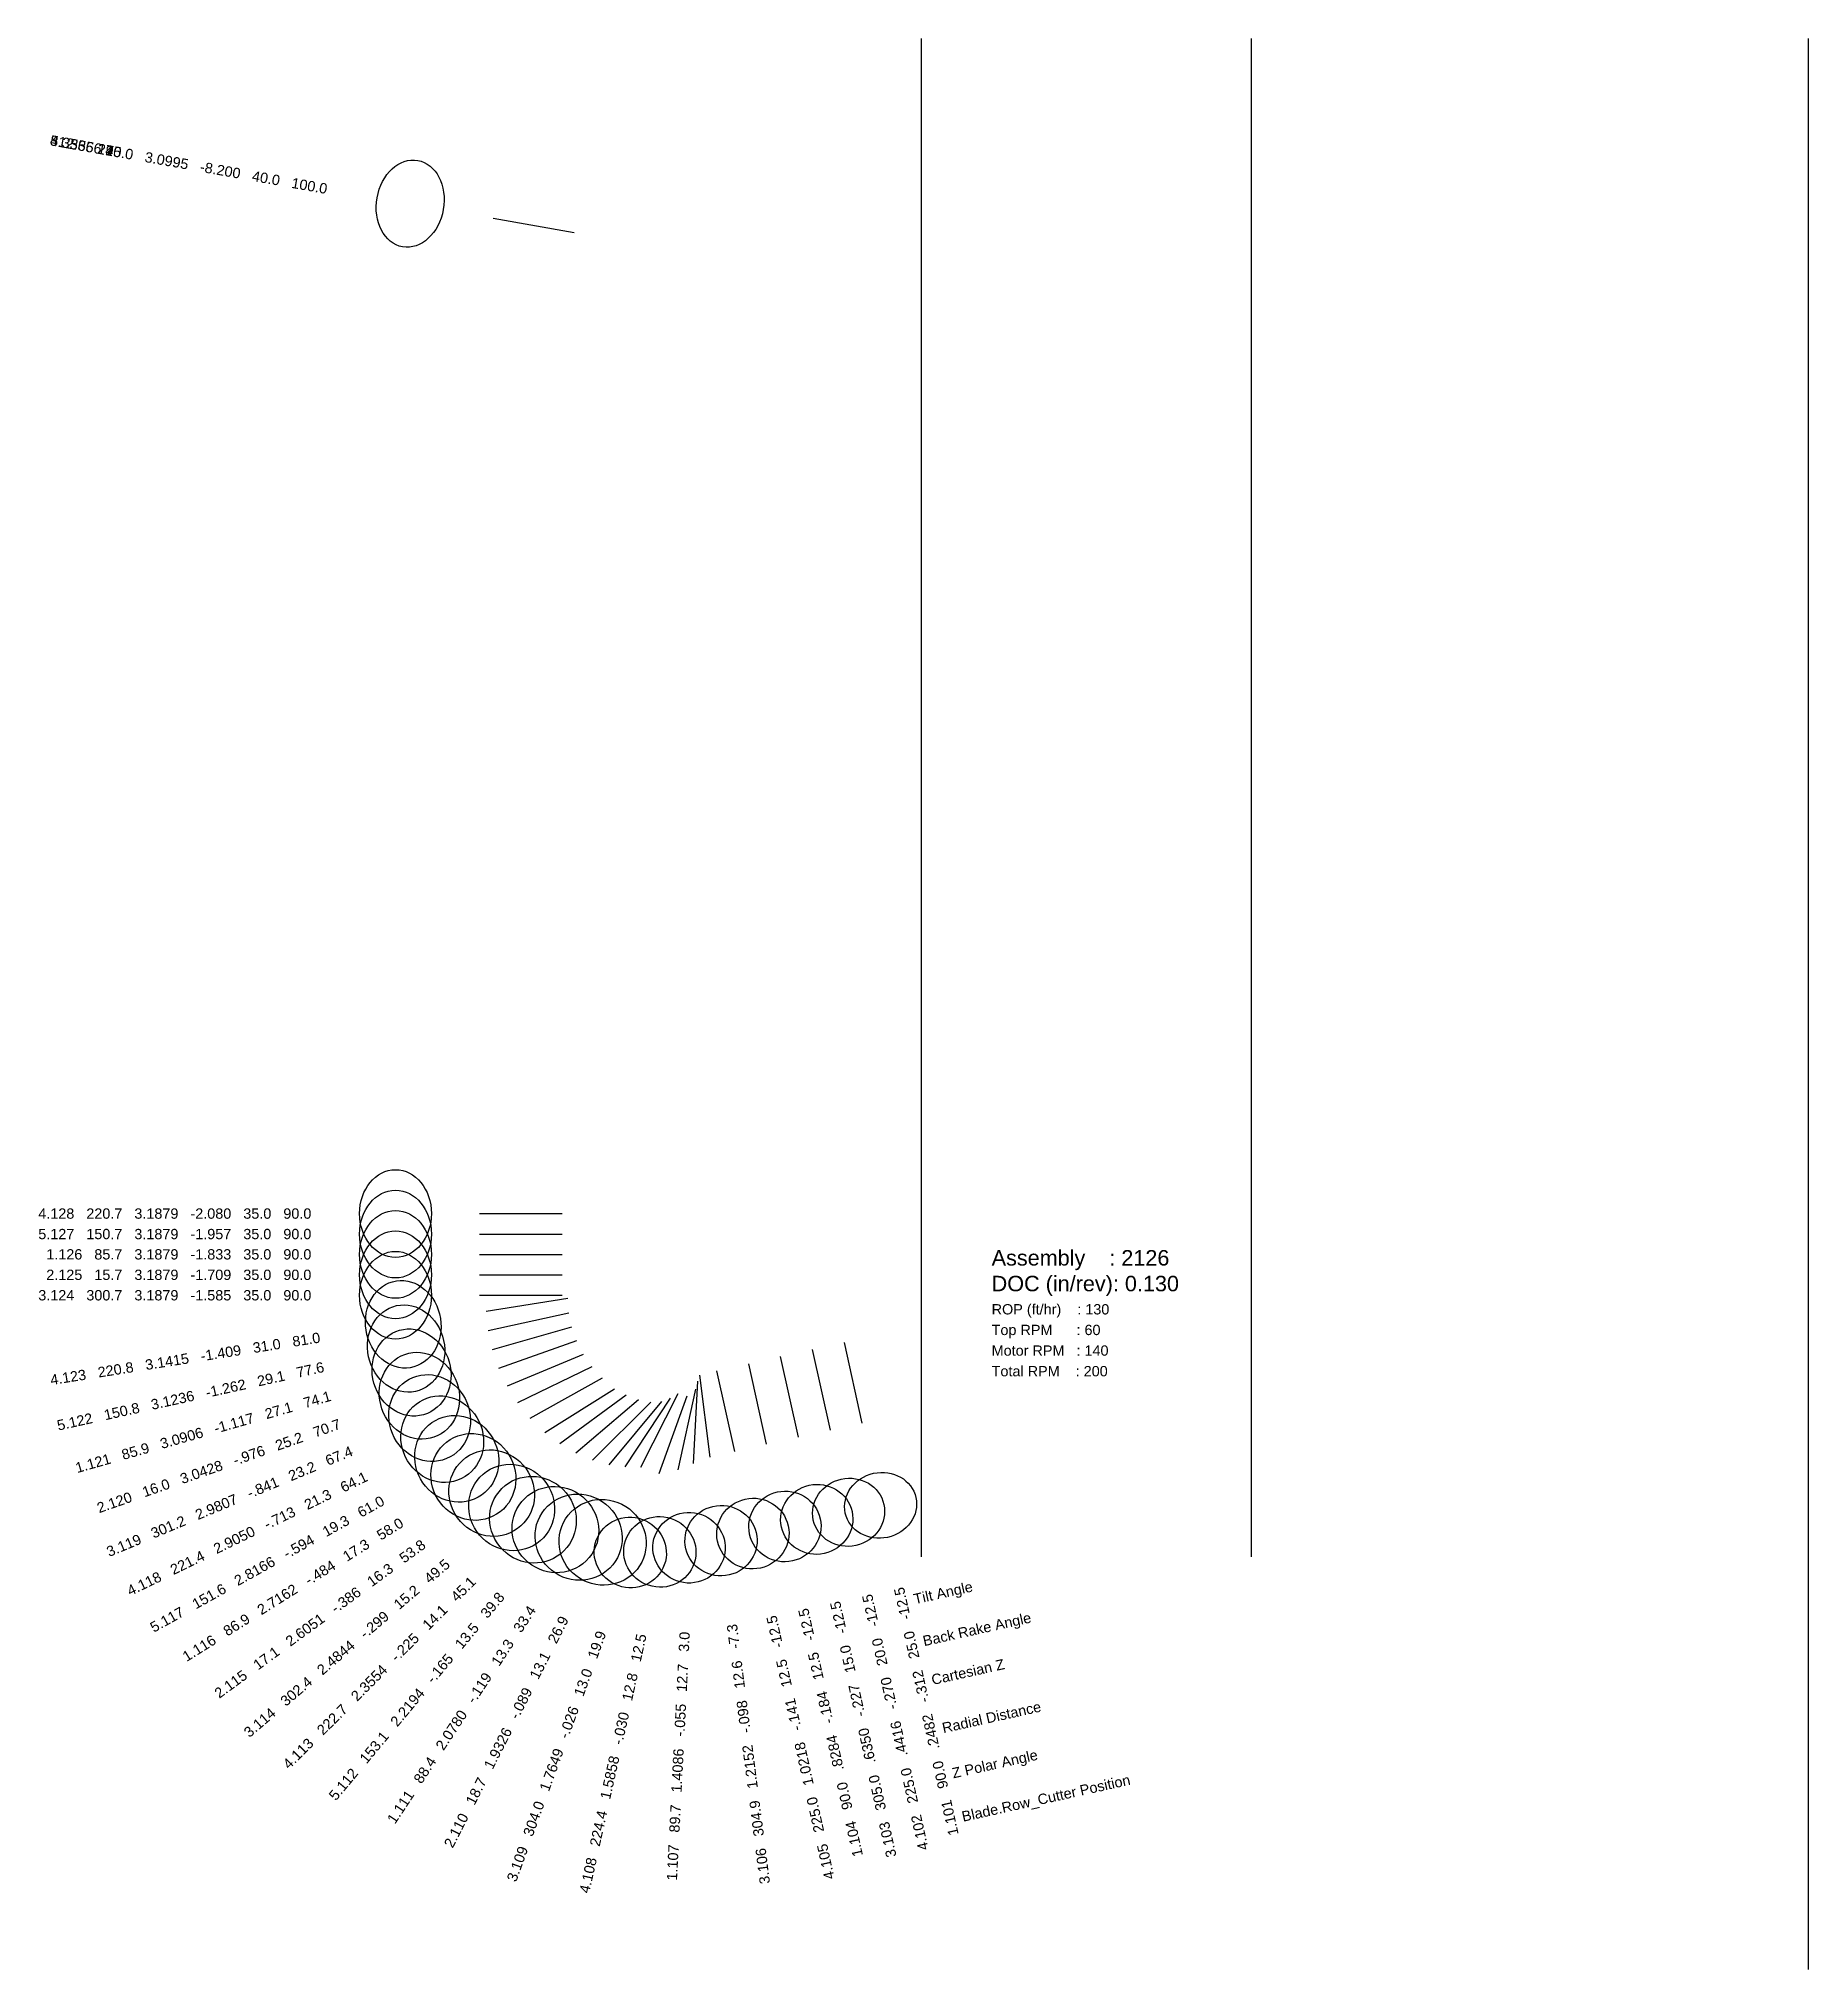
# Model space of a CAD drawing. Header units: inches. Extents: x -7.4 to 3.4, y -2.5 to 9.2.
import ezdxf
from ezdxf.enums import TextEntityAlignment as Align

# ---------------------------------------------------------------- set-up
doc = ezdxf.new("R2010")
doc.units = ezdxf.units.IN
doc.header["$MEASUREMENT"] = 0
for name, color, linetype, true_color in [('Blade_1', 30, 'Continuous', 0xff7f00), ('Blade_2', 7, 'Continuous', 0xcccc00), ('Blade_3', 7, 'Continuous', 0x00cc00), ('Blade_4', 7, 'Continuous', 0x00cccc), ('Blade_5', 7, 'Continuous', 0x0066cc)]:
    doc.layers.add(name, color=color, linetype=linetype, true_color=true_color)
doc.styles.get("Standard").update_dxf_attribs({"font": 'arial.ttf'})

msp = doc.modelspace()

# ---------------------------------------------------------------- linework, layer by layer
for p, q in [((-2, 0), (-2, 9.2)), ((0, 0), (0, 9.2)), ((3.375, -2.5), (3.375, 9.2))]:
    msp.add_line(p, q)
at = {"layer": 'Blade_1'}
for p, q in [((-4.597, 8.111), (-4.105, 8.025)), ((-4.678, 1.833), (-4.178, 1.833)), ((-4.6, 1.256), (-4.119, 1.393)), ((-2.359, 0.81), (-2.467, 1.298)), ((-3.382, 0.565), (-3.356, 1.064)), ((-2.939, 0.682), (-3.047, 1.17)), ((-4.284, 0.754), (-3.86, 1.019)), ((-3.797, 0.545), (-3.522, 0.962))]:
    msp.add_line(p, q, dxfattribs=at)
for centre, major_axis, ratio in [((-5.099, 8.2), (-0.046, -0.262), 0.766165), ((-5.188, 1.833), (0, -0.266), 0.819173), ((-5.091, 1.117), (0.073, -0.256), 0.890226), ((-4.716, 0.484), (0.141, -0.226), 0.954511), ((-2.248, 0.312), (0.214, 0.047), 0.906393), ((-4.078, 0.119), (0.222, -0.147), 0.973308), ((-2.828, 0.184), (0.214, 0.047), 0.976256), ((-3.409, 0.055), (0.219, -0.011), 0.975799)]:
    msp.add_ellipse(centre, major_axis=major_axis, ratio=ratio, dxfattribs=at)
at = {"layer": 'Blade_2'}
for p, q in [((-4.597, 8.111), (-4.105, 8.025)), ((-4.678, 1.709), (-4.178, 1.709)), ((-4.561, 1.144), (-4.089, 1.31)), ((-4.193, 0.687), (-3.79, 0.982)), ((-3.702, 0.543), (-3.475, 0.989))]:
    msp.add_line(p, q, dxfattribs=at)
for centre, major_axis, ratio in [((-5.099, 8.2), (-0.046, -0.262), 0.766165), ((-5.188, 1.709), (0, -0.266), 0.819173), ((-5.043, 0.976), (0.088, -0.251), 0.904887), ((-4.605, 0.386), (0.157, -0.215), 0.959774), ((-3.933, 0.088), (0.237, -0.12), 0.973684)]:
    msp.add_ellipse(centre, major_axis=major_axis, ratio=ratio, dxfattribs=at)
at = {"layer": 'Blade_3'}
for p, q in [((-4.597, 8.111), (-4.105, 8.025)), ((-4.678, 1.585), (-4.178, 1.585)), ((-4.51, 1.037), (-4.048, 1.229)), ((-2.745, 0.725), (-2.854, 1.213)), ((-3.28, 0.604), (-3.343, 1.1)), ((-4.096, 0.63), (-3.716, 0.954)), ((-3.591, 0.505), (-3.421, 0.976))]:
    msp.add_line(p, q, dxfattribs=at)
for centre, major_axis, ratio in [((-5.099, 8.2), (-0.046, -0.262), 0.766165), ((-5.188, 1.585), (0, -0.266), 0.819173), ((-4.981, 0.841), (0.102, -0.246), 0.918797), ((-4.484, 0.299), (0.173, -0.202), 0.965038), ((-2.635, 0.227), (0.214, 0.047), 0.965753), ((-3.765, 0.026), (0.206, -0.075), 0.974429), ((-3.215, 0.098), (0.217, 0.028), 0.976256)]:
    msp.add_ellipse(centre, major_axis=major_axis, ratio=ratio, dxfattribs=at)
at = {"layer": 'Blade_4'}
for p, q in [((-4.597, 8.111), (-4.105, 8.025)), ((-4.678, 2.08), (-4.178, 2.08)), ((-4.638, 1.489), (-4.144, 1.567)), ((-2.552, 0.767), (-2.66, 1.256)), ((-4.446, 0.936), (-3.996, 1.154)), ((-3.132, 0.639), (-3.24, 1.127)), ((-3.994, 0.585), (-3.64, 0.938)), ((-3.475, 0.528), (-3.367, 1.016))]:
    msp.add_line(p, q, dxfattribs=at)
for centre, major_axis, ratio in [((-5.099, 8.2), (-0.046, -0.262), 0.766165), ((-5.188, 2.08), (0, -0.266), 0.819173), ((-5.141, 1.409), (0.042, -0.263), 0.857143), ((-4.905, 0.713), (0.116, -0.239), 0.931955), ((-4.355, 0.225), (0.188, -0.189), 0.969925), ((-2.442, 0.27), (0.214, 0.047), 0.939726), ((-3.022, 0.141), (0.214, 0.047), 0.976256), ((-3.586, 0.03), (0.214, -0.048), 0.975342)]:
    msp.add_ellipse(centre, major_axis=major_axis, ratio=ratio, dxfattribs=at)
at = {"layer": 'Blade_5'}
for p, q in [((-4.597, 8.111), (-4.105, 8.025)), ((-4.678, 1.956), (-4.178, 1.956)), ((-4.626, 1.372), (-4.137, 1.479)), ((-4.371, 0.841), (-3.933, 1.084)), ((-3.893, 0.557), (-3.573, 0.941))]:
    msp.add_line(p, q, dxfattribs=at)
for centre, major_axis, ratio in [((-5.099, 8.2), (-0.046, -0.262), 0.766165), ((-5.188, 1.956), (0, -0.266), 0.819173), ((-5.124, 1.262), (0.057, -0.26), 0.87406), ((-4.817, 0.594), (0.129, -0.233), 0.943609), ((-4.219, 0.165), (0.204, -0.17), 0.972556)]:
    msp.add_ellipse(centre, major_axis=major_axis, ratio=ratio, dxfattribs=at)

# ---------------------------------------------------------------- texts
for s, height, p in [('Assembly    : 2126', 0.09375, (-1.575, 1.812)), ('DOC (in/rev): 0.130', 0.09375, (-1.575, 1.656)), ('ROP (ft/hr)    : 130', 0.0625, (-1.575, 1.5)), ('Top RPM      : 60', 0.0625, (-1.575, 1.375)), ('Motor RPM   : 140', 0.0625, (-1.575, 1.25)), ('Total RPM    : 200', 0.0625, (-1.575, 1.125))]:
    msp.add_text(s, height=height).set_placement(p, align=Align.MIDDLE_LEFT)
for s, p in [('   Tilt Angle', (-2.118, -0.273)), ('   Back Rake Angle', (-2.062, -0.527)), ('   Cartesian Z', (-2.01, -0.762)), ('   Radial Distance', (-1.945, -1.054)), ('   Z Polar Angle', (-1.885, -1.328)), ('   Blade.Row_Cutter Position', (-1.826, -1.591))]:
    msp.add_text(s, height=0.0625, rotation=12.5).set_placement(p, align=Align.MIDDLE_LEFT)
at = {"layer": 'Blade_1'}
for s, rotation, p in [('1.356   75.0   3.0995   -8.200   40.0   100.0', 350, (-5.602, 8.289)), ('1.121   85.9   3.0906   -1.117   27.1   74.1', 15.8881, (-5.581, 0.977)), ('1.116   86.9   2.7162   -.484   17.3   58.0', 31.9835, (-5.149, 0.214)), ('1.101   90.0   .2482   -.312   25.0   -12.5', 102.5, (-2.138, -0.186)), ('1.111   88.4   2.0780   -.119   13.3   33.4', 56.5751, (-4.359, -0.306)), ('1.104   90.0   .8284   -.184   12.5   -12.5', 102.5, (-2.718, -0.314)), ('1.107   89.7   1.4086   -.055   12.7   3.0', 87.0199, (-3.435, -0.454))]:
    msp.add_text(s, height=0.0625, rotation=rotation, dxfattribs=at).set_placement(p, align=Align.MIDDLE_RIGHT)
msp.add_text('1.126   85.7   3.1879   -1.833   35.0   90.0', height=0.0625, dxfattribs=at).set_placement((-5.698, 1.833), align=Align.MIDDLE_RIGHT)
at = {"layer": 'Blade_2'}
for s, rotation, p in [('2.356   5.0   3.0995   -8.200   40.0   100.0', 350, (-5.602, 8.289)), ('2.120   16.0   3.0428   -.976   25.2   70.7', 19.2773, (-5.524, 0.808)), ('2.115   17.1   2.6051   -.386   16.3   53.8', 36.1836, (-5.017, 0.084)), ('2.110   18.7   1.9326   -.089   13.1   26.9', 63.0764, (-4.164, -0.366))]:
    msp.add_text(s, height=0.0625, rotation=rotation, dxfattribs=at).set_placement(p, align=Align.MIDDLE_RIGHT)
msp.add_text('2.125   15.7   3.1879   -1.709   35.0   90.0', height=0.0625, dxfattribs=at).set_placement((-5.698, 1.709), align=Align.MIDDLE_RIGHT)
at = {"layer": 'Blade_3'}
for s, rotation, p in [('3.356   290.0   3.0995   -8.200   40.0   100.0', 350, (-5.602, 8.289)), ('3.119   301.2   2.9807   -.841   23.2   67.4', 22.6083, (-5.452, 0.645)), ('3.114   302.4   2.4844   -.299   15.2   49.5', 40.4729, (-4.872, -0.032)), ('3.103   305.0   .6350   -.227   15.0   -12.5', 102.5, (-2.525, -0.271)), ('3.109   304.0   1.7649   -.026   13.0   19.9', 70.0775, (-3.939, -0.453)), ('3.106   304.9   1.2152   -.098   12.6   -7.3', 97.2892, (-3.15, -0.408))]:
    msp.add_text(s, height=0.0625, rotation=rotation, dxfattribs=at).set_placement(p, align=Align.MIDDLE_RIGHT)
msp.add_text('3.124   300.7   3.1879   -1.585   35.0   90.0', height=0.0625, dxfattribs=at).set_placement((-5.698, 1.585), align=Align.MIDDLE_RIGHT)
at = {"layer": 'Blade_4'}
for s, rotation, p in [('4.356   210.0   3.0995   -8.200   40.0   100.0', 350, (-5.602, 8.289)), ('4.123   220.8   3.1415   -1.409   31.0   81.0', 8.9861, (-5.645, 1.33)), ('4.118   221.4   2.9050   -.713   21.3   64.1', 25.8689, (-5.364, 0.491)), ('4.113   222.7   2.3554   -.225   14.1   45.1', 44.8735, (-4.717, -0.135)), ('4.102   225.0   .4416   -.270   20.0   -12.5', 102.5, (-2.331, -0.228)), ('4.105   225.0   1.0218   -.141   12.5   -12.5', 102.5, (-2.911, -0.357)), ('4.108   224.4   1.5858   -.030   12.8   12.5', 77.4658, (-3.696, -0.468))]:
    msp.add_text(s, height=0.0625, rotation=rotation, dxfattribs=at).set_placement(p, align=Align.MIDDLE_RIGHT)
msp.add_text('4.128   220.7   3.1879   -2.080   35.0   90.0', height=0.0625, dxfattribs=at).set_placement((-5.698, 2.08), align=Align.MIDDLE_RIGHT)
at = {"layer": 'Blade_5'}
for s, rotation, p in [('5.356   140.0   3.0995   -8.200   40.0   100.0', 350, (-5.602, 8.289)), ('5.122   150.8   3.1236   -1.262   29.1   77.6', 12.4473, (-5.622, 1.152)), ('5.117   151.6   2.8166   -.594   19.3   61.0', 29.0065, (-5.263, 0.346)), ('5.112   153.1   2.2194   -.165   13.5   39.8', 50.2376, (-4.546, -0.227))]:
    msp.add_text(s, height=0.0625, rotation=rotation, dxfattribs=at).set_placement(p, align=Align.MIDDLE_RIGHT)
msp.add_text('5.127   150.7   3.1879   -1.957   35.0   90.0', height=0.0625, dxfattribs=at).set_placement((-5.698, 1.956), align=Align.MIDDLE_RIGHT)

doc.saveas('drawing.dxf')
